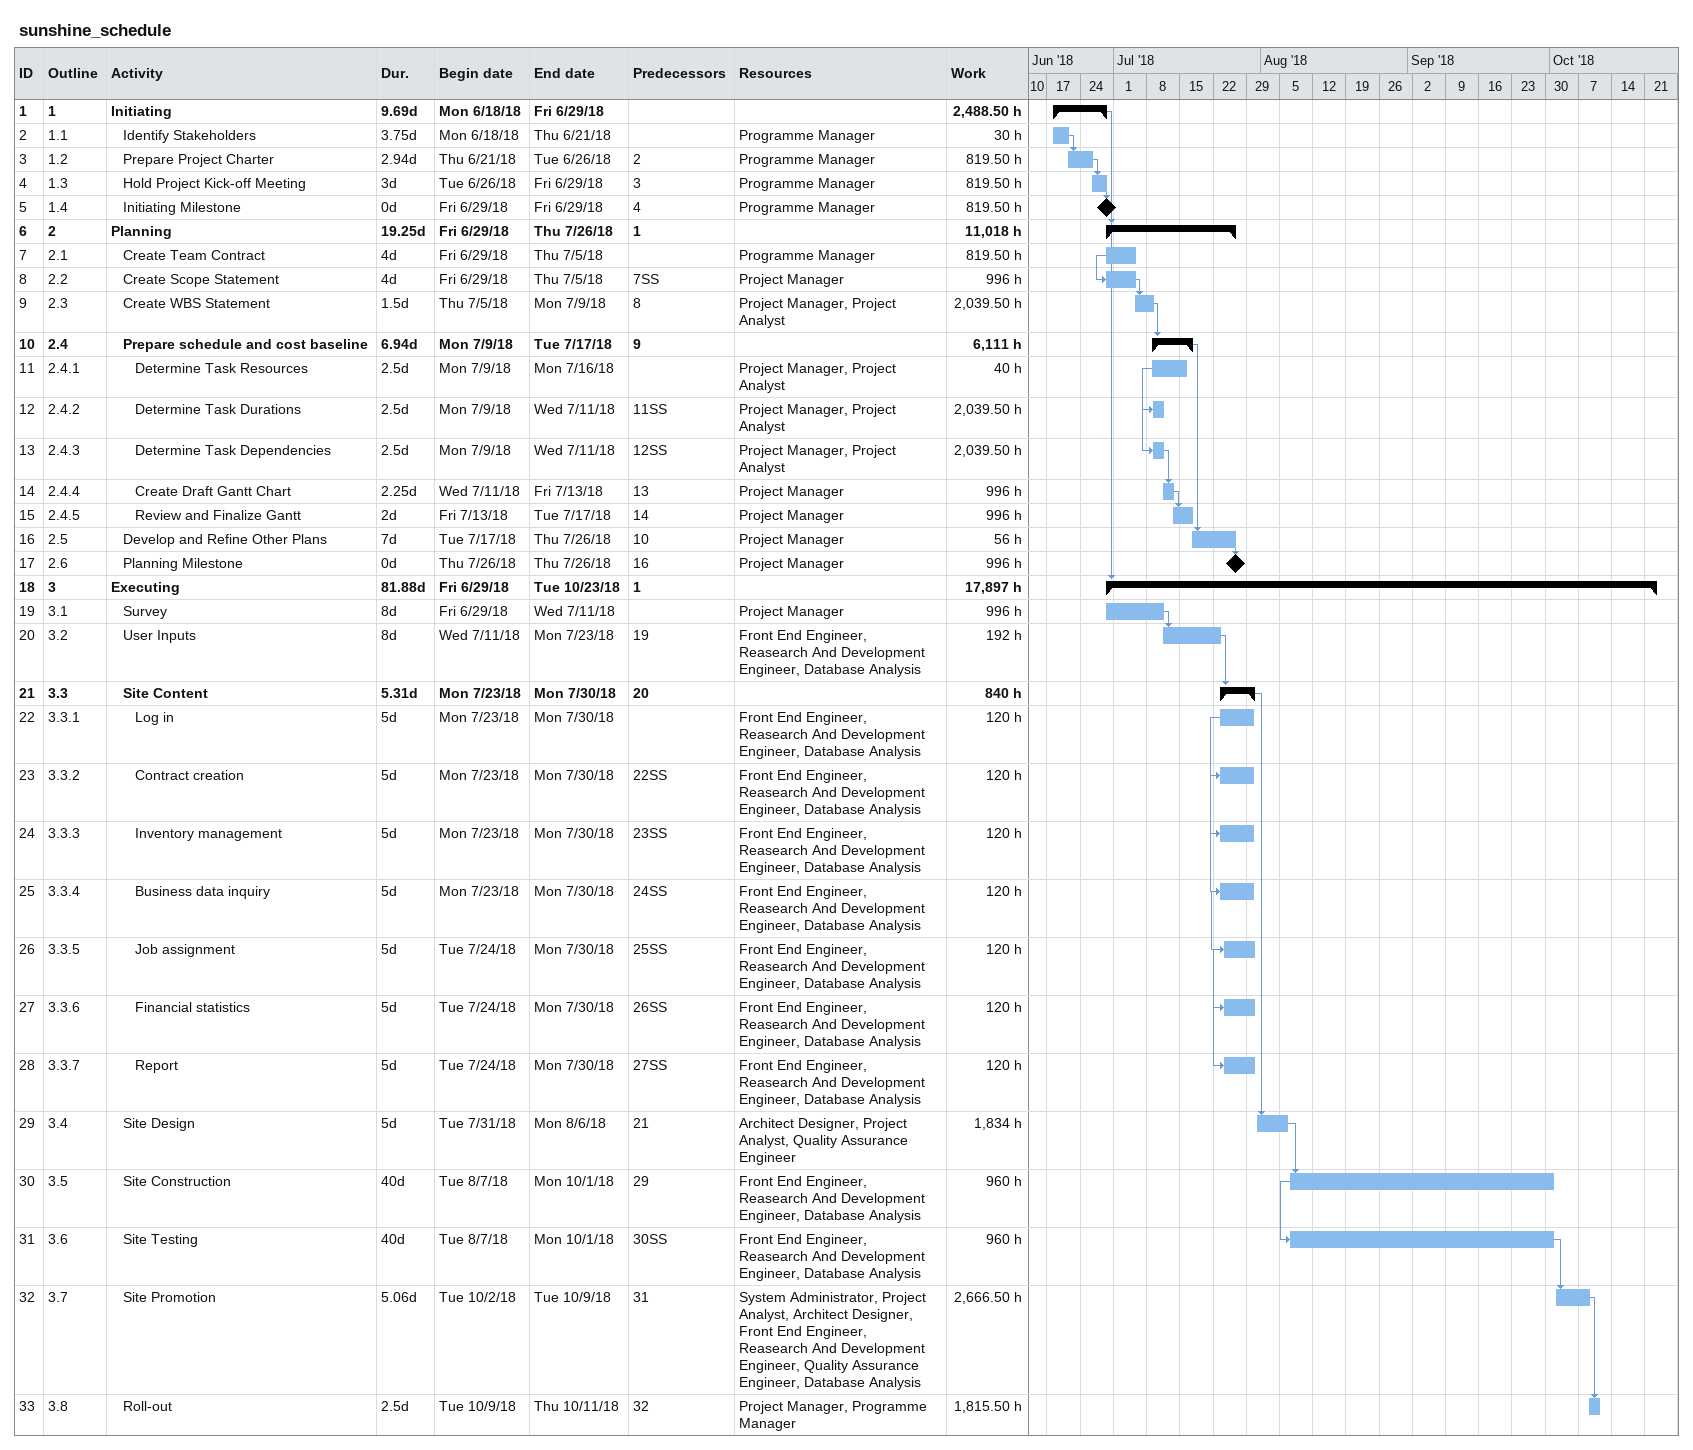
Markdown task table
sunshine_schedule

| ID | WBS | Task | Duration | Start | Finish | Predecessors | Resources | Work (h) |
|---|---|---|---|---|---|---|---|---|
| 1 | 1 | **Initiating** | 9.69d | 2018-06-18 | 2018-06-29 |  |  | 2488.50 |
| 2 | 1.1 | Identify Stakeholders | 3.75d | 2018-06-18 | 2018-06-21 |  | Programme Manager | 30 |
| 3 | 1.2 | Prepare Project Charter | 2.94d | 2018-06-21 | 2018-06-26 | 2 | Programme Manager | 819.50 |
| 4 | 1.3 | Hold Project Kick-off Meeting | 3d | 2018-06-26 | 2018-06-29 | 3 | Programme Manager | 819.50 |
| 5 | 1.4 | Initiating Milestone | 0d | 2018-06-29 | 2018-06-29 | 4 | Programme Manager | 819.50 |
| 6 | 2 | **Planning** | 19.25d | 2018-06-29 | 2018-07-26 | 1 |  | 11018 |
| 7 | 2.1 | Create Team Contract | 4d | 2018-06-29 | 2018-07-05 |  | Programme Manager | 819.50 |
| 8 | 2.2 | Create Scope Statement | 4d | 2018-06-29 | 2018-07-05 | 7SS | Project Manager | 996 |
| 9 | 2.3 | Create WBS Statement | 1.5d | 2018-07-05 | 2018-07-09 | 8 | Project Manager, Project Analyst | 2039.50 |
| 10 | 2.4 | **Prepare schedule and cost baseline** | 6.94d | 2018-07-09 | 2018-07-17 | 9 |  | 6111 |
| 11 | 2.4.1 | Determine Task Resources | 2.5d | 2018-07-09 | 2018-07-16 |  | Project Manager, Project Analyst | 40 |
| 12 | 2.4.2 | Determine Task Durations | 2.5d | 2018-07-09 | 2018-07-11 | 11SS | Project Manager, Project Analyst | 2039.50 |
| 13 | 2.4.3 | Determine Task Dependencies | 2.5d | 2018-07-09 | 2018-07-11 | 12SS | Project Manager, Project Analyst | 2039.50 |
| 14 | 2.4.4 | Create Draft Gantt Chart | 2.25d | 2018-07-11 | 2018-07-13 | 13 | Project Manager | 996 |
| 15 | 2.4.5 | Review and Finalize Gantt | 2d | 2018-07-13 | 2018-07-17 | 14 | Project Manager | 996 |
| 16 | 2.5 | Develop and Refine Other Plans | 7d | 2018-07-17 | 2018-07-26 | 10 | Project Manager | 56 |
| 17 | 2.6 | Planning Milestone | 0d | 2018-07-26 | 2018-07-26 | 16 | Project Manager | 996 |
| 18 | 3 | **Executing** | 81.88d | 2018-06-29 | 2018-10-23 | 1 |  | 17897 |
| 19 | 3.1 | Survey | 8d | 2018-06-29 | 2018-07-11 |  | Project Manager | 996 |
| 20 | 3.2 | User Inputs | 8d | 2018-07-11 | 2018-07-23 | 19 | Front End Engineer, Reasearch And Development Engineer, Database Analysis | 192 |
| 21 | 3.3 | **Site Content** | 5.31d | 2018-07-23 | 2018-07-30 | 20 |  | 840 |
| 22 | 3.3.1 | Log in | 5d | 2018-07-23 | 2018-07-30 |  | Front End Engineer, Reasearch And Development Engineer, Database Analysis | 120 |
| 23 | 3.3.2 | Contract creation | 5d | 2018-07-23 | 2018-07-30 | 22SS | Front End Engineer, Reasearch And Development Engineer, Database Analysis | 120 |
| 24 | 3.3.3 | Inventory management | 5d | 2018-07-23 | 2018-07-30 | 23SS | Front End Engineer, Reasearch And Development Engineer, Database Analysis | 120 |
| 25 | 3.3.4 | Business data inquiry | 5d | 2018-07-23 | 2018-07-30 | 24SS | Front End Engineer, Reasearch And Development Engineer, Database Analysis | 120 |
| 26 | 3.3.5 | Job assignment | 5d | 2018-07-24 | 2018-07-30 | 25SS | Front End Engineer, Reasearch And Development Engineer, Database Analysis | 120 |
| 27 | 3.3.6 | Financial statistics | 5d | 2018-07-24 | 2018-07-30 | 26SS | Front End Engineer, Reasearch And Development Engineer, Database Analysis | 120 |
| 28 | 3.3.7 | Report | 5d | 2018-07-24 | 2018-07-30 | 27SS | Front End Engineer, Reasearch And Development Engineer, Database Analysis | 120 |
| 29 | 3.4 | Site Design | 5d | 2018-07-31 | 2018-08-06 | 21 | Architect Designer, Project Analyst, Quality Assurance Engineer | 1834 |
| 30 | 3.5 | Site Construction | 40d | 2018-08-07 | 2018-10-01 | 29 | Front End Engineer, Reasearch And Development Engineer, Database Analysis | 960 |
| 31 | 3.6 | Site Testing | 40d | 2018-08-07 | 2018-10-01 | 30SS | Front End Engineer, Reasearch And Development Engineer, Database Analysis | 960 |
| 32 | 3.7 | Site Promotion | 5.06d | 2018-10-02 | 2018-10-09 | 31 | System Administrator, Project Analyst, Architect Designer, Front End Engineer, Reasearch And Development Engineer, Quality Assurance Engineer, Database Analysis | 2666.50 |
| 33 | 3.8 | Roll-out | 2.5d | 2018-10-09 | 2018-10-11 | 32 | Project Manager, Programme Manager | 1815.50 |
